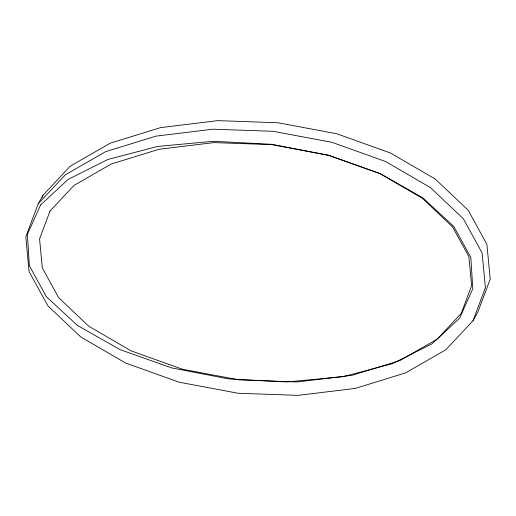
<?xml version="1.0" encoding="UTF-8"?>
<svg xmlns="http://www.w3.org/2000/svg" width="516" height="516" viewBox="0 0 516 516"><rect width="100%" height="100%" fill="white"/><g stroke="black" fill="none" stroke-linecap="round" stroke-linejoin="round"><path stroke-width="0.77" d="M38.171 203.833L25.8 236.863L29.09 271.629L47.814 305.756L80.702 336.916L125.504 362.993L179.175 382.208L238.057 393.25L298.132 395.366L355.305 388.406L405.686 372.855L445.837 349.771L473.03 320.726L477.829 312.167L490.2 279.137L486.911 244.371L468.186 210.244L435.298 179.084L390.496 153.007L336.825 133.792L277.943 122.75L217.868 120.634L160.695 127.594L110.314 143.145L70.163 166.229L42.97 195.274L38.171 203.833L65.358 174.782L105.516 151.698L155.897 136.147L213.069 129.194L273.145 131.309L332.02 142.345L385.691 161.56L430.499 187.637L463.381 218.803L482.112 252.93L485.401 287.689L473.03 320.726M42.131 197.531L42.97 195.274M49.968 211.121L39.564 238.895L42.306 267.881L58.656 297.668L88.797 326.235L131.103 350.854L182.529 369.269L239.308 379.911L297.281 381.956L352.189 375.274L399.997 360.523L437.155 339.154L461.233 313.431L471.63 285.658L468.889 256.678L452.545 226.885L422.398 198.318L380.099 173.699L328.666 155.29L271.893 144.641L213.921 142.603L159.005 149.279L111.204 164.036L74.046 185.399L49.968 211.121M40.571 205.007L27.374 234.438L29.354 265.721L46.376 296.726L77.277 325.332L119.964 349.596L171.512 367.863L228.414 378.892L286.793 381.93L342.676 376.764L392.244 363.748L432.124 343.779L459.601 318.204L472.798 288.773L470.824 257.49L453.803 226.485L422.894 197.88L380.215 173.615L328.666 155.348L271.758 144.319L213.379 141.281L157.503 146.447L107.928 159.463L68.047 179.433L40.571 205.007"/></g></svg>
